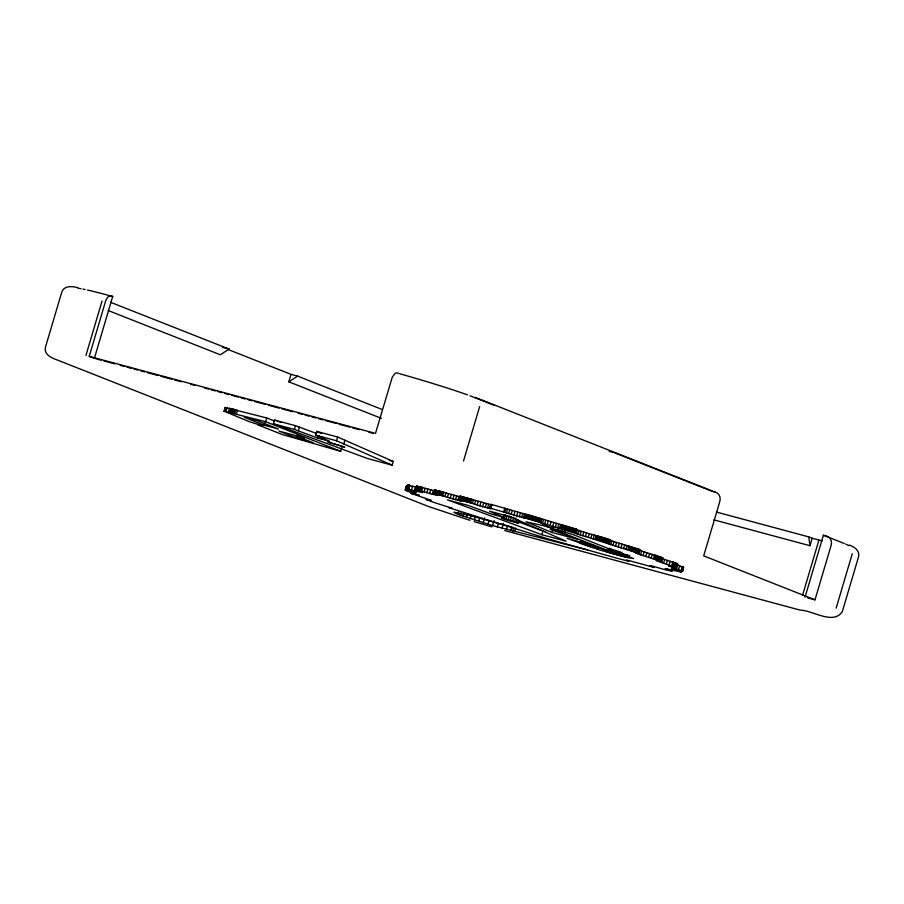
<?xml version="1.0" encoding="UTF-8"?>
<svg xmlns="http://www.w3.org/2000/svg" width="904" height="904" viewBox="0 0 904 904"><rect width="100%" height="100%" fill="white"/><g stroke="black" fill="none" stroke-linecap="round" stroke-linejoin="round"><path stroke-width="1.36" d="M77.71 287.642C72.162 286.184 63.879 285.348 61.709 292.308L45.516 346.978C43.448 354.989 52.477 358.255 58.308 360.391L428.632 506.556L469.944 520.32M504.737 530.569L800.255 610.144C812.73 610.302 833.228 625.297 842.291 611.692L858.484 557.022C860.303 550.875 854.336 546.671 849.251 545.089M340.684 451.322L282.127 434.485L257.855 424.869L262.16 425.727L249.583 421.761L224.022 411.184L265.64 421.693L340.684 451.322L341.78 447.582M274.511 421.027L266.748 417.964L225.13 407.455L225.943 408.212M85.925 355.453L102.05 301.009M89.236 356.346L105.361 301.902A7.786 3.661 -74.9 0 1 111 295.789L112.706 296.467L94.366 358.368L89.236 356.346L374.233 433.061M223.977 411.444L225.13 407.455M225.107 411.252L226.203 407.523M226 411.399L227.107 407.67M228.486 411.896L229.582 408.167M229.684 412.179L230.791 408.45M230.034 412.258L231.141 408.529M230.757 412.427L231.853 408.698M231.492 412.608L232.599 408.879M232.272 412.8L233.368 409.071M233.062 412.992L234.159 409.263M233.876 413.196L234.983 409.467M234.712 413.411L235.82 409.681M236.452 413.862L237.56 410.133M263.9 425.129L244.329 417.332L256.838 420.507L278.455 429.038L263.9 425.129L264.635 422.643M265.64 421.693L266.748 417.964M273.426 423.795L294.365 429.423L318.174 438.203L329.621 441.288L315.609 435.14L316.716 431.411L337.655 437.039L393.24 461.435L392.133 465.164L367.905 458.644L273.426 423.795L274.533 420.066L295.472 425.694L316.637 433.502M381.364 418.337L288.817 381.816L291.02 374.358L227.672 349.351M294.365 429.423L295.472 425.694M296.15 437.852L278.929 431.061L293.495 434.982L313.078 442.711L296.15 437.852L296.885 435.366M298.354 430.892L299.45 427.163M296.783 438.078L297.518 435.592M297.156 438.214L297.891 435.728M297.563 438.338L298.297 435.852M297.992 438.485L298.727 435.999M298.444 438.632L299.179 436.146M298.919 438.779L299.653 436.293M299.913 439.084L300.648 436.598M300.411 439.231L301.156 436.745M300.919 439.378L301.653 436.892M302.603 439.864L303.337 437.378M303.021 439.988L303.755 437.502M303.428 440.101L304.162 437.615M318.174 438.203L318.909 435.717M321.553 439.118L322.287 436.632M392.133 465.164L336.548 440.768L337.655 437.039M343.802 443.966L344.91 440.237M375.488 433.411L392.302 377.081L395.263 373.194L397.297 372.877L400.325 373.928A66.184 3.119 16.5 0 1 467.504 394.878M411.761 490.872L411.026 493.358L419.23 495.256L406.201 490.782L405.263 489.945L406.269 486.069L407.026 486.838M405.399 490.115L406.427 486.296M405.478 490.194L406.212 487.708M405.681 490.375L406.314 487.798M406.201 488.974L407.455 485.233L415.388 486.917L414.281 490.646L406.201 488.974L416.202 492.522L405.263 489.945M406.517 488.951L407.625 485.222M406.698 488.94L407.794 485.211M406.879 488.94L407.986 485.211M407.082 488.94L408.179 485.211M407.286 488.94L408.393 485.211M407.501 488.94L408.608 485.211M407.727 488.951L408.834 485.222M407.975 488.962L409.071 485.233M408.212 488.974L409.32 485.245M408.472 488.985L409.58 485.256M408.744 489.007L409.851 485.278M411.512 489.844L412.608 486.115M415.411 489.911L416.518 486.182L433.355 490.499L432.248 494.228L421.535 491.053L415.411 489.911L422.609 492.59L414.281 490.646M415.863 489.991L416.97 486.262M416.337 490.07L417.445 486.341M416.812 490.149L417.919 486.42M417.298 490.239L418.405 486.51M417.795 490.33L418.902 486.601M418.303 490.42L419.411 486.691M418.823 490.522L419.919 486.793M419.343 490.623L420.45 486.894M419.874 490.725L420.981 486.996M420.416 490.827L421.524 487.098M420.97 490.94L422.078 487.211M421.535 491.053L422.643 487.324M424.1 491.866L425.208 488.137M426.857 492.703L427.965 488.974M429.637 493.505L430.745 489.776M433.378 493.607L434.485 489.878L460.769 496.997L459.661 500.726L439.434 495.019L433.378 493.607L438.033 495.471L432.248 494.228M434.101 493.776L435.208 490.047M434.847 493.946L435.943 490.217M435.592 494.115L436.688 490.386M436.338 494.285L437.446 490.556M437.107 494.465L438.214 490.736M437.875 494.646L438.982 490.917M438.655 494.827L439.762 491.098M439.434 495.019L440.542 491.29M440.237 495.2L441.333 491.471M441.028 495.392L442.135 491.663M441.841 495.584L442.949 491.855M442.655 495.787L443.762 492.058M444.858 496.522L445.954 492.793M447.412 497.336L448.52 493.607M450.169 498.172L451.277 494.443M463.503 461.063L479.628 406.619M452.949 498.974L454.057 495.245M455.559 499.697L456.667 495.968M457.853 500.296L458.961 496.567M459.661 500.726L461.413 500.974L458.87 499.822L459.978 496.093L491.697 504.952M458.87 499.822L459.82 500.059L460.927 496.33M459.82 500.059L460.78 500.307L461.887 496.578M460.78 500.307L461.741 500.556L462.848 496.827M587.272 549.847L492.601 525.619L457.887 514.353L458.633 511.867M461.741 500.556L462.712 500.805L463.82 497.076M462.712 500.805L463.684 501.065L464.792 497.336M460.283 515.257L461.017 512.771M463.684 501.065L464.667 501.313L465.775 497.584M464.667 501.313L465.65 501.573L466.758 497.844M465.65 501.573L466.645 501.833L467.752 498.104M463.164 516.297L464.272 512.568M466.645 501.833L467.65 502.093L468.747 498.364M467.65 502.093L468.656 502.353L469.752 498.624M468.656 502.353L469.662 502.624L470.769 498.895M490.149 508.127L524.659 518.116L526.331 514.421L491.256 504.398L490.149 508.127L491.154 508.703L482.623 506.692L470.679 502.884L471.786 499.155M466.498 517.45L467.605 513.721M472.351 503.494L473.459 499.765M470.227 518.704L471.334 514.975M474.532 504.229L475.64 500.5M477.086 505.042L478.193 501.313M474.295 520.015L475.402 516.286M479.843 505.878L480.951 502.149M482.623 506.692L483.73 502.963M478.645 521.393L479.741 517.664M485.245 507.415L486.352 503.686M483.188 522.794L484.657 517.822M487.538 508.014L488.646 504.285M489.369 508.443L490.465 504.714M490.601 508.681L491.335 506.195M487.866 524.218L488.974 520.489M492.601 525.619L494.081 520.647M497.324 526.987L498.432 523.258M503.686 511.879L504.794 508.15M519.371 520.693L518.241 523.167L507.506 520.286L501.573 518.094L502.918 518.274L503.652 515.788M504.726 512.319L505.833 508.59M503.596 517.348L489.584 511.201L510.511 516.828L566.096 541.213L541.869 534.705L447.401 499.844L468.328 505.483L492.138 514.263L503.596 517.348L504.33 514.862M502.918 518.274L504.353 518.613L505.46 514.884M506.387 512.918L507.483 509.189M501.957 528.298L503.438 523.326M504.353 518.613L506.183 519.088L507.291 515.359M508.556 513.653L509.664 509.924M506.183 519.088L508.285 519.676L509.381 515.947M506.432 529.541L507.539 525.812M511.099 514.466L512.206 510.737M518.636 523.179L510.5 520.32L511.607 516.591M513.856 515.303L514.952 511.574M512.692 520.986L513.8 517.257M510.67 530.682L511.777 526.953M514.715 521.631L515.822 517.902M516.636 516.116L517.743 512.387M512.636 531.19L513.743 527.461M516.421 522.207L517.156 519.721M514.613 531.71L515.709 527.981M519.258 516.839L520.365 513.11M517.687 522.681L518.433 520.195M518.444 523.009L519.178 520.523M521.574 517.438L522.67 513.709M523.405 517.879L524.512 514.15M524.659 518.116L525.755 514.387M525.224 518.15L526.207 514.24L576.571 529.247L575.396 533.236L576.402 533.665L638.778 553.417L639.885 549.688L610.234 540.4M526.286 518.308L527.394 514.579M527.473 518.659L528.58 514.93M525.1 517.969L528.67 518.998L529.767 515.269M529.857 519.348L530.964 515.619M531.055 519.687L532.162 515.958M532.241 520.037L533.349 516.308M528.67 518.998L533.439 520.388L534.546 516.659M533.439 520.388L534.637 520.738L535.744 517.009M535.835 521.088L536.942 517.359M537.032 521.438L538.14 517.709M534.637 520.738L538.23 521.789L539.338 518.06M575.396 533.236L540.784 522.817L539.428 522.139L540.535 518.41M539.756 522.376L540.863 518.647M540.784 522.817L541.891 519.088M542.423 523.416L543.53 519.687M544.592 524.15L545.688 520.421M541.869 534.705L542.976 530.976L518.048 521.777M547.123 524.953L548.231 521.224M549.869 525.789L550.977 522.06M610.144 548.66L609.409 551.146L606.912 550.683L585.769 543.417L567.136 538.4L599.793 550.005L623.523 556.627L633.557 558.559L573.43 534.705L543.18 525.619L525.891 521.777L552.095 532.467L577.577 539.326L550.208 529.348L551.248 529.36L551.982 526.874M552.66 526.603L553.756 522.874M551.248 529.36L552.536 529.665L553.271 527.179M552.095 532.467L552.83 529.981M555.293 527.337L556.401 523.608M557.61 527.936L558.717 524.207M609.409 551.146L558.073 531.19L558.808 528.704M559.463 528.377L560.57 524.648M560.729 528.625L561.825 524.896M561.316 528.659L562.424 524.93M562.503 529.021L563.61 525.292M561.859 532.377L562.593 529.891M563.689 529.382L564.797 525.653M564.876 529.744L565.983 526.015M564.537 533.315L565.271 530.829M566.062 530.094L567.17 526.365M567.249 530.456L568.356 526.727M568.424 530.817L569.531 527.088M569.61 531.179L570.707 527.45M570.786 531.541L571.893 527.812M571.961 531.891L573.057 528.162M573.136 532.253L574.232 528.524M574.3 532.614L575.407 528.885M575.441 531.755L576.571 529.247M576.402 533.665L577.498 529.936L576.176 529.269M578.029 534.264L579.136 530.535L577.498 529.936M580.176 534.987L581.283 531.258L579.136 530.535M579.735 543.383L580.481 540.897M582.707 535.801L583.814 532.072L581.283 531.258M581.012 543.869L581.747 541.383M582.492 544.411L583.227 541.925M585.453 536.637L586.56 532.908L583.814 532.072M584.165 544.999L584.899 542.513M588.233 537.451L589.34 533.722L604.041 537.846L610.46 539.914L609.138 544.129M586.018 545.632L586.752 543.146M588.041 546.31L588.775 543.824M590.877 538.185L591.984 534.445M590.188 547.01L590.933 544.524M593.205 538.784L594.312 535.055M592.47 547.745L593.205 545.259M595.069 539.236L596.177 535.507M596.346 539.485L597.454 535.756M594.843 548.491L595.578 546.005M597.454 539.835L598.561 536.106M598.561 540.185L599.668 536.456M599.657 540.535L600.764 536.806M597.295 549.248L598.03 546.762M600.753 540.886L601.861 537.157M601.849 541.236L602.945 537.507M602.934 541.575L604.041 537.846M604.019 541.925L605.115 538.196M605.092 542.264L606.2 538.535M606.166 542.615L607.273 538.886M607.239 542.954L608.336 539.225M608.302 543.304L609.398 539.575M607.002 552.118L607.737 549.632M608.064 552.434L609.296 548.208M610.754 544.716L611.85 540.987M609.059 551.146L609.793 548.66M609.239 550.988L609.974 548.502M609.126 552.728L610.223 548.999L613.353 549.881L612.257 553.61M610.177 553.033L611.285 549.304M612.889 545.44L613.997 541.711M611.217 553.327L612.324 549.598M615.409 546.253L616.517 542.524M613.274 553.892L614.381 550.163L616.392 550.717L615.285 554.446M614.291 554.175L615.387 550.446M618.155 547.089L619.251 543.361M616.268 554.717L617.375 550.988L618.347 551.248M617.24 554.977L617.974 552.491M618.189 555.237L619.296 551.508M620.935 547.903L622.042 544.174M619.127 555.485L620.234 551.756M620.054 555.723L620.788 553.237M620.946 555.96L622.054 552.231M623.579 548.638L624.687 544.909M621.828 556.186L622.562 553.7M622.686 556.412L623.421 553.926M623.523 556.627L624.269 554.141M625.918 549.248L627.026 545.519M624.348 556.83L625.082 554.344M625.139 557.022L625.873 554.536M627.794 549.7L628.901 545.971M625.907 557.214L626.641 554.728M626.653 557.395L627.387 554.909M628.755 550.016L629.851 546.287M627.365 557.565L628.099 555.079M629.692 550.333L630.8 546.604M630.63 550.649L631.738 546.92M628.924 557.915L629.659 555.429M631.568 550.965L632.676 547.236M632.495 551.27L633.591 547.541M633.41 551.587L634.518 547.858M634.325 551.892L635.422 548.163M635.229 552.208L636.337 548.479M636.122 552.513L637.23 548.784M637.015 552.819L638.122 549.09M637.908 553.112L639.004 549.383M639.467 550.344L662.835 557.904L661.739 561.633L638.36 554.073L639.467 550.344L637.862 549.756M640.484 554.796L641.591 551.067M643.004 555.598L644.111 551.869M645.739 556.435L646.846 552.706M648.53 557.248L649.637 553.519M651.185 557.994L652.281 554.265M653.524 558.604L654.632 554.875M654.259 558.875L655.366 555.146M654.982 559.135L656.089 555.406M655.694 559.395L656.801 555.666M656.394 559.655L657.502 555.926M657.095 559.904L658.202 556.175M657.784 560.164L658.892 556.435M658.462 560.412L659.57 556.683M659.14 560.661L660.236 556.932M659.796 560.909L660.903 557.18M660.451 561.158L661.558 557.429M661.095 561.395L662.203 557.666M662.203 558.672L677.763 564.006L676.655 567.735L661.095 562.401L661.83 559.915M663.604 563.215L664.711 559.486M666.338 564.051L667.446 560.322M669.129 564.864L670.226 561.135M671.785 565.599L672.892 561.87M672.237 565.802L673.344 562.073M672.689 565.983L673.796 562.254M673.13 566.175L674.237 562.446M673.559 566.356L674.666 562.627M673.977 566.537L675.085 562.808M674.395 566.718L675.503 562.989M674.791 566.898L675.898 563.169M675.186 567.068L676.294 563.339M675.57 567.237L676.667 563.508M675.943 567.407L677.039 563.678M682.52 571.305L675.796 568.559L676.904 564.831L683.469 567.339L682.52 571.305L671.48 568.571L681.48 572.119L665.073 568.503L672.271 571.192L666.146 570.051L653.163 566.277L649.648 565.621L654.304 567.486L629.828 560.796L626.269 560.13L628.811 561.271L617.003 558.209L548.253 538.953L499.449 523.653M676.305 567.576L677.401 563.847M678.531 569.396L679.639 565.667M681.322 570.209L682.418 566.48M681.48 570.322L682.576 566.593M681.627 570.424L682.723 566.695M682.859 566.797L681.887 570.627L683.108 566.989M682.204 570.899L683.209 567.079M682.362 571.068L683.39 567.26M682.475 571.226L683.526 567.418M713.821 519.845L809.973 545.711L812.187 538.253L808.764 536.897L716.669 512.127M802.582 595.239L818.922 540.072L822.256 540.942M805.046 597.149L823.386 535.236L826.697 536.128A7.786 6.859 -68.5 0 1 831.126 545.372L815.001 599.827L807.532 597.815M836.144 608.166L852.269 553.723M110.514 302.275L229.13 349.091L220.293 354.763L108.197 310.524M288.817 381.816L297.653 376.143L382.381 409.58M407.455 485.233L409.116 485.81M610.46 539.914L609.251 539.971M638.167 549.293L639.885 549.688M658.869 556.932L662.835 557.904M638.778 553.417L635.512 552.841L638.36 554.073M661.739 561.633L656.18 560.469L661.095 562.401M552.536 529.665L558.073 531.19M496.804 522.919L448.904 507.675L452.169 508.263L434.157 502.488L425.942 499.46L431.502 500.624L430.281 499.991L411.026 493.358M469.662 502.624L470.679 502.884M112.706 296.467L105.779 294.614A66.184 3.119 16.5 0 0 90.942 290.862M222.497 347.305L229.13 349.091M609.172 451.345L613.149 452.418M291.02 374.358L297.653 376.143M713.188 491.595L715.392 492.194A7.786 6.859 -68.5 0 1 719.821 501.437L703.696 555.881L815.001 599.827M812.187 538.253L818.922 540.072M95.734 358.741L101.169 360.199M103.881 360.933L114.751 363.86M120.198 365.318L124.266 366.414M126.989 367.148L131.069 368.244M133.781 368.979L137.86 370.075M140.583 370.809L144.651 371.906M147.375 372.629L158.245 375.555M160.968 376.29L171.839 379.217M174.551 379.951L181.354 381.782M190.868 384.336L194.948 385.432M204.451 387.997L208.53 389.093M211.253 389.827L215.333 390.923M218.045 391.647L222.124 392.743M224.847 393.477L228.915 394.573M231.639 395.308L238.43 397.138M241.153 397.873L245.233 398.969M247.945 399.692L252.024 400.788M254.747 401.523L265.618 404.45M268.33 405.184L279.2 408.111M281.924 408.834L292.794 411.761M298.23 413.23L302.309 414.326M305.032 415.06L309.1 416.156M311.823 416.891L315.903 417.987M318.615 418.71L322.694 419.806M325.417 420.541L336.288 423.467M339 424.202L349.882 427.129M352.594 427.852L359.385 429.682M368.9 432.248L372.979 433.344M315.609 435.14L336.548 440.768M389.375 460.396L393.24 461.435M542.976 530.976L545.666 531.699M675.164 563.294L677.763 564.006M676.655 567.735L668.451 565.836L675.796 568.559M512.218 527.168L468.667 515.156L453.898 512.252L457.887 514.353M680.859 566.774L683.627 567.576M586.56 532.908L589.34 533.722M508.285 519.676L510.5 520.32M491.776 526.862L474.25 521.642M538.23 521.789L539.428 522.139M416.518 486.182L418.993 486.973M434.485 489.878L438.067 491.154M274.533 420.066L276.093 420.642M277.325 421.094L281.008 422.45M469.978 395.771L494.601 405.455M459.978 496.093L461.481 496.658M475.368 397.444L715.392 492.194M614.471 452.768L712.081 491.301M823.386 535.236L844.279 543.485M542.818 524.636L550.604 527.71M316.716 431.411L321.666 433.581M491.256 504.398L492.262 504.974M808.764 536.897L809.973 545.711M845.737 544.106A66.184 3.119 16.5 0 1 848.788 545.632M78.049 288.218A66.184 3.119 16.5 0 1 81.089 288.715M82.976 289.088A66.184 3.119 16.5 0 1 85.112 289.529M87.462 290.048A66.184 3.119 16.5 0 1 90.038 290.647M327.994 442.045L344.673 447.118L327.994 442.045"/></g></svg>
